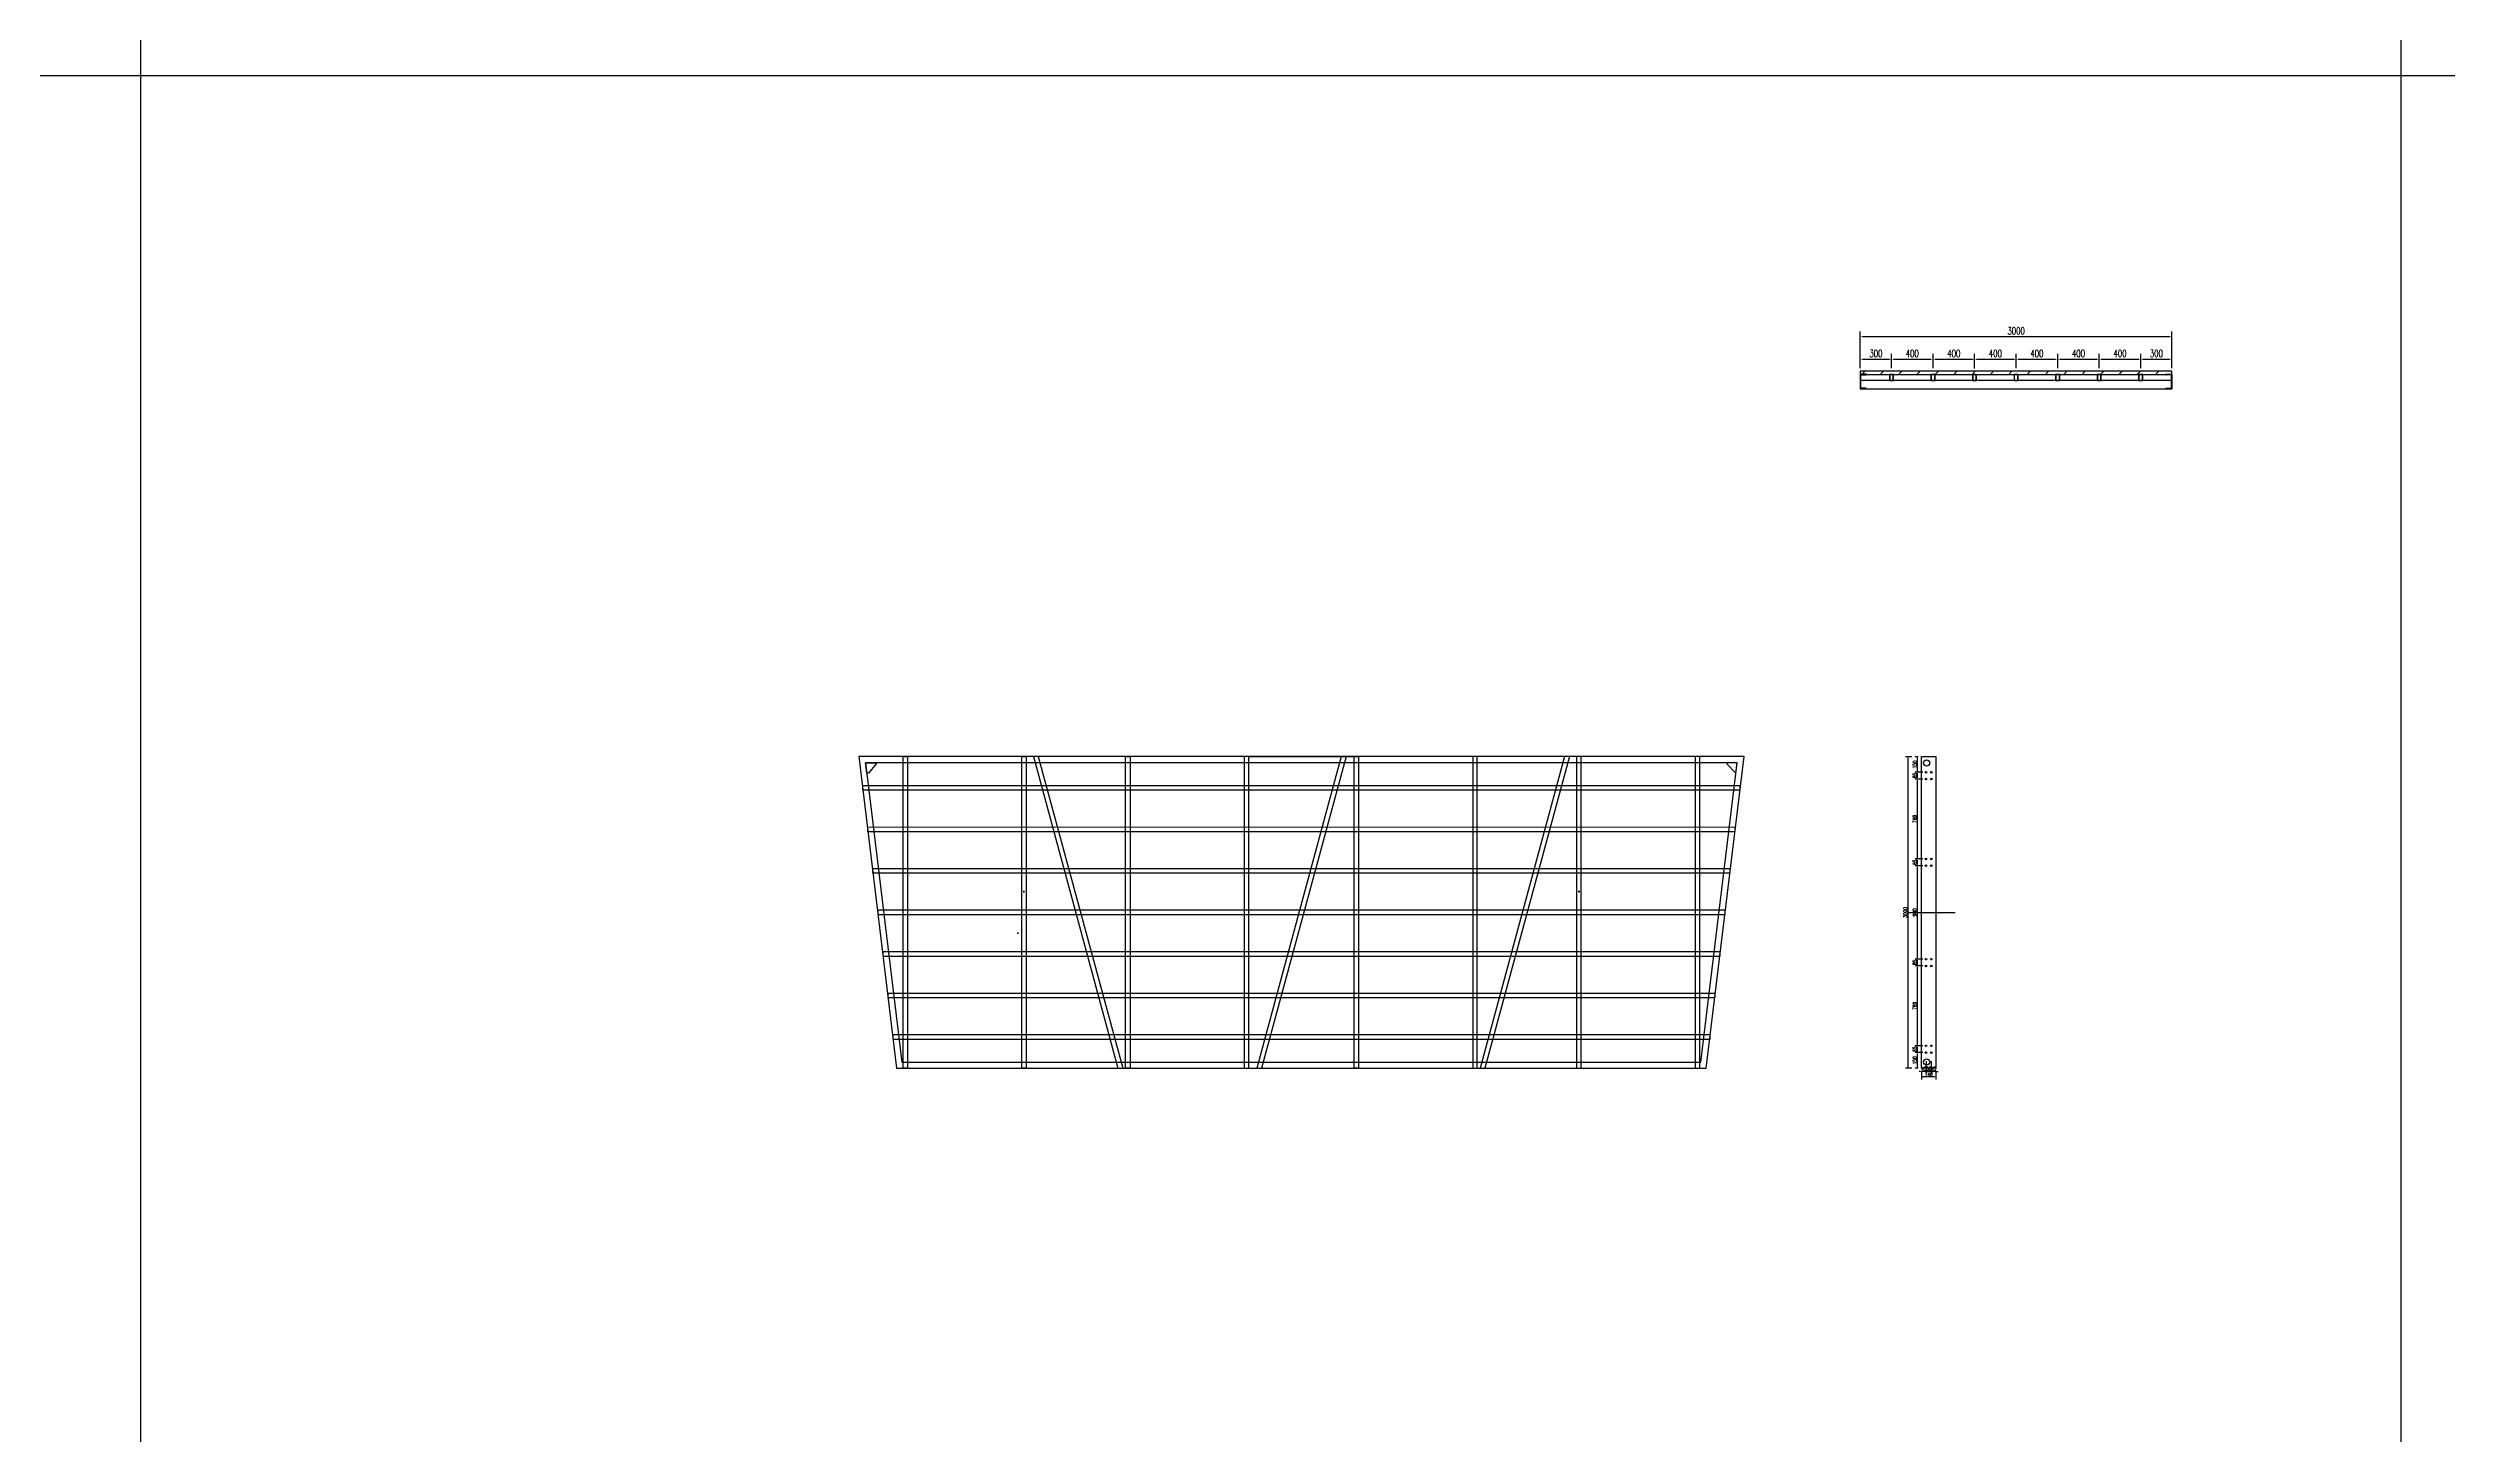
# Model space of a CAD drawing. Extents: x 10241 to 1500931, y -537358 to 142253.
# Drawn here: x 1327076 to 1350183, y 19480 to 32830 of the extents above; entities that cross this region are included whole.
import ezdxf

# ---------------------------------------------------------------- set-up
doc = ezdxf.new("R2010")
doc.units = 0
doc.header["$LTSCALE"] = 1000
doc.header["$MEASUREMENT"] = 0
for name, color, linetype in [('14#槽钢', 3, 'Continuous'), ('PUB_DIM', 3, 'Continuous'), ('W-STEEL_FRAME钢架', 3, 'Continuous'), ('W-STEEL_KEEL钢龙骨', 5, 'Continuous'), ('W-WOOD_FLOOR木地板', 30, 'Continuous'), ('钢架', 90, 'Continuous')]:
    doc.layers.add(name, color=color, linetype=linetype)
doc.styles.add('STANDARD_T3', font='simplex.shx', dxfattribs={"width": 0.7, "bigfont": 'gbcbig.shx'})
doc.dimstyles.new('W&&10', dxfattribs={"dimtxt": 35, "dimasz": 10, "dimexe": 25, "dimexo": 30, "dimgap": 10, "dimtad": 1, "dimdec": 0, "dimzin": 0, "dimdsep": 46, "dimtxsty": 'STANDARD_T3', "dimcen": 0.09, "dimclrd": 1, "dimclre": 1, "dimclrt": 7, "dimazin": 2, "dimtfac": 1, "dimtdec": 0, "dimtix": 1, "dimtmove": 2, "dimatfit": 3, "dimfxl": 100, "dimtolj": 1, "dimtzin": 0, "dimarcsym": 0})
doc.dimstyles.new('W&&20', dxfattribs={"dimtxt": 70, "dimasz": 20, "dimexe": 50, "dimexo": 60, "dimgap": 20, "dimtad": 1, "dimdec": 0, "dimzin": 0, "dimdsep": 46, "dimtxsty": 'STANDARD_T3', "dimcen": 0.09, "dimclrd": 1, "dimclre": 1, "dimclrt": 7, "dimazin": 2, "dimtfac": 1, "dimtdec": 0, "dimtix": 1, "dimtmove": 2, "dimatfit": 3, "dimfxl": 100, "dimtolj": 1, "dimtzin": 0, "dimarcsym": 0})

# ---------------------------------------------------------------- blocks, each defined once
blk = doc.blocks.new('*U400')
at = {"layer": '14#槽钢'}
blk.add_lwpolyline([(0, 29946), (0, -29946)], dxfattribs=at)
blk = doc.blocks.new('*U401')
at = {"layer": '14#槽钢', "color": 0, "linetype": 'ByBlock', "lineweight": -2, "transparency": 16777216}
for p in [(43523, 0), (65285, 0)]:
    blk.add_blockref('*U400', p, dxfattribs=at)
blk = doc.blocks.new('*D661')
at = {"layer": 'Defpoints', "color": 0, "transparency": 16777216}
for p in [(1345077, 23154), (1345158, 23154), (1345113, 23004)]:
    blk.add_point(p, dxfattribs=at)
at = {"layer": 'W-STEEL_FRAME钢架', "color": 1, "lineweight": -2, "transparency": 16777216}
for p, q in [((1345128, 23154), (1345052, 23154)), ((1345077, 23014), (1345077, 23144)), ((1345083, 23004), (1345052, 23004))]:
    blk.add_line(p, q, dxfattribs=at)
at = {"layer": 'W-STEEL_FRAME钢架', "color": 1, "transparency": 16777216}
for points in [[(1345075, 23144), (1345079, 23144), (1345077, 23154)], [(1345075, 23014), (1345079, 23014), (1345077, 23004)]]:
    blk.add_solid(points, dxfattribs=at)
at = {"layer": 'W-STEEL_FRAME钢架', "color": 7, "transparency": 16777216, "insert": (1345049, 23079), "char_height": 35, "attachment_point": 5, "rotation": 90, "style": 'STANDARD_T3'}
blk.add_mtext('\\A1;150', dxfattribs=at)
blk = doc.blocks.new('*D662')
at = {"layer": 'Defpoints', "color": 0, "transparency": 16777216}
for p in [(1345077, 23219), (1345158, 23219), (1345158, 23154)]:
    blk.add_point(p, dxfattribs=at)
at = {"layer": 'W-STEEL_FRAME钢架', "color": 1, "lineweight": -2, "transparency": 16777216}
for p, q in [((1345128, 23219), (1345052, 23219)), ((1345128, 23154), (1345052, 23154)), ((1345077, 23164), (1345077, 23209))]:
    blk.add_line(p, q, dxfattribs=at)
at = {"layer": 'W-STEEL_FRAME钢架', "color": 1, "transparency": 16777216}
for points in [[(1345075, 23209), (1345079, 23209), (1345077, 23219)], [(1345075, 23164), (1345079, 23164), (1345077, 23154)]]:
    blk.add_solid(points, dxfattribs=at)
at = {"layer": 'W-STEEL_FRAME钢架', "color": 7, "transparency": 16777216, "insert": (1345049, 23187), "char_height": 35, "attachment_point": 5, "rotation": 90, "style": 'STANDARD_T3'}
blk.add_mtext('\\A1;65', dxfattribs=at)
blk = doc.blocks.new('*D663')
at = {"layer": 'Defpoints', "color": 0, "transparency": 16777216}
for p in [(1345077, 23989), (1345158, 23989), (1345158, 23219)]:
    blk.add_point(p, dxfattribs=at)
at = {"layer": 'W-STEEL_FRAME钢架', "color": 1, "lineweight": -2, "transparency": 16777216}
for p, q in [((1345128, 23989), (1345052, 23989)), ((1345077, 23229), (1345077, 23979)), ((1345128, 23219), (1345052, 23219))]:
    blk.add_line(p, q, dxfattribs=at)
at = {"layer": 'W-STEEL_FRAME钢架', "color": 1, "transparency": 16777216}
for points in [[(1345075, 23979), (1345079, 23979), (1345077, 23989)], [(1345075, 23229), (1345079, 23229), (1345077, 23219)]]:
    blk.add_solid(points, dxfattribs=at)
at = {"layer": 'W-STEEL_FRAME钢架', "color": 7, "transparency": 16777216, "insert": (1345049, 23604), "char_height": 35, "attachment_point": 5, "rotation": 90, "style": 'STANDARD_T3'}
blk.add_mtext('\\A1;769', dxfattribs=at)
blk = doc.blocks.new('*D664')
at = {"layer": 'Defpoints', "color": 0, "transparency": 16777216}
for p in [(1345077, 24054), (1345158, 24054), (1345158, 23989)]:
    blk.add_point(p, dxfattribs=at)
at = {"layer": 'W-STEEL_FRAME钢架', "color": 1, "lineweight": -2, "transparency": 16777216}
for p, q in [((1345128, 24054), (1345052, 24054)), ((1345077, 23999), (1345077, 24044)), ((1345128, 23989), (1345052, 23989))]:
    blk.add_line(p, q, dxfattribs=at)
at = {"layer": 'W-STEEL_FRAME钢架', "color": 1, "transparency": 16777216}
for points in [[(1345075, 24044), (1345079, 24044), (1345077, 24054)], [(1345075, 23999), (1345079, 23999), (1345077, 23989)]]:
    blk.add_solid(points, dxfattribs=at)
at = {"layer": 'W-STEEL_FRAME钢架', "color": 7, "transparency": 16777216, "insert": (1345049, 24022), "char_height": 35, "attachment_point": 5, "rotation": 90, "style": 'STANDARD_T3'}
blk.add_mtext('\\A1;65', dxfattribs=at)
blk = doc.blocks.new('*D665')
at = {"layer": 'Defpoints', "color": 0, "transparency": 16777216}
for p in [(1345077, 24954), (1345158, 24954), (1345158, 24054)]:
    blk.add_point(p, dxfattribs=at)
at = {"layer": 'W-STEEL_FRAME钢架', "color": 1, "lineweight": -2, "transparency": 16777216}
for p, q in [((1345128, 24954), (1345052, 24954)), ((1345077, 24064), (1345077, 24944)), ((1345128, 24054), (1345052, 24054))]:
    blk.add_line(p, q, dxfattribs=at)
at = {"layer": 'W-STEEL_FRAME钢架', "color": 1, "transparency": 16777216}
for points in [[(1345075, 24944), (1345079, 24944), (1345077, 24954)], [(1345075, 24064), (1345079, 24064), (1345077, 24054)]]:
    blk.add_solid(points, dxfattribs=at)
at = {"layer": 'W-STEEL_FRAME钢架', "color": 7, "transparency": 16777216, "insert": (1345049, 24504), "char_height": 35, "attachment_point": 5, "rotation": 90, "style": 'STANDARD_T3'}
blk.add_mtext('\\A1;900', dxfattribs=at)
blk = doc.blocks.new('*D666')
at = {"layer": 'Defpoints', "color": 0, "transparency": 16777216}
for p in [(1345077, 25854), (1345158, 25854), (1345158, 25789)]:
    blk.add_point(p, dxfattribs=at)
at = {"layer": 'W-STEEL_FRAME钢架', "color": 1, "lineweight": -2, "transparency": 16777216}
for p, q in [((1345128, 25854), (1345052, 25854)), ((1345128, 25789), (1345052, 25789)), ((1345077, 25799), (1345077, 25844))]:
    blk.add_line(p, q, dxfattribs=at)
at = {"layer": 'W-STEEL_FRAME钢架', "color": 1, "transparency": 16777216}
for points in [[(1345075, 25844), (1345079, 25844), (1345077, 25854)], [(1345075, 25799), (1345079, 25799), (1345077, 25789)]]:
    blk.add_solid(points, dxfattribs=at)
at = {"layer": 'W-STEEL_FRAME钢架', "color": 7, "transparency": 16777216, "insert": (1345049, 25822), "char_height": 35, "attachment_point": 5, "rotation": 90, "style": 'STANDARD_T3'}
blk.add_mtext('\\A1;65', dxfattribs=at)
blk = doc.blocks.new('*D667')
at = {"layer": 'Defpoints', "color": 0, "transparency": 16777216}
for p in [(1345077, 26004), (1345113, 26004), (1345158, 25854)]:
    blk.add_point(p, dxfattribs=at)
at = {"layer": 'W-STEEL_FRAME钢架', "color": 1, "lineweight": -2, "transparency": 16777216}
for p, q in [((1345083, 26004), (1345052, 26004)), ((1345077, 25864), (1345077, 25994)), ((1345128, 25854), (1345052, 25854))]:
    blk.add_line(p, q, dxfattribs=at)
at = {"layer": 'W-STEEL_FRAME钢架', "color": 1, "transparency": 16777216}
for points in [[(1345075, 25994), (1345079, 25994), (1345077, 26004)], [(1345075, 25864), (1345079, 25864), (1345077, 25854)]]:
    blk.add_solid(points, dxfattribs=at)
at = {"layer": 'W-STEEL_FRAME钢架', "color": 7, "transparency": 16777216, "insert": (1345049, 25929), "char_height": 35, "attachment_point": 5, "rotation": 90, "style": 'STANDARD_T3'}
blk.add_mtext('\\A1;150', dxfattribs=at)
blk = doc.blocks.new('*D668')
at = {"layer": 'Defpoints', "color": 0, "transparency": 16777216}
for p in [(1345113, 23004), (1345113, 22919), (1345253, 23004)]:
    blk.add_point(p, dxfattribs=at)
at = {"layer": 'W-STEEL_FRAME钢架', "color": 1, "lineweight": -2, "transparency": 16777216}
for p, q in [((1345113, 22974), (1345113, 22894)), ((1345243, 22919), (1345123, 22919)), ((1345253, 22974), (1345253, 22894))]:
    blk.add_line(p, q, dxfattribs=at)
at = {"layer": 'W-STEEL_FRAME钢架', "color": 1, "transparency": 16777216}
for points in [[(1345123, 22920), (1345123, 22917), (1345113, 22919)], [(1345243, 22920), (1345243, 22917), (1345253, 22919)]]:
    blk.add_solid(points, dxfattribs=at)
at = {"layer": 'W-STEEL_FRAME钢架', "color": 7, "transparency": 16777216, "insert": (1345183, 22946), "char_height": 35, "attachment_point": 5, "style": 'STANDARD_T3'}
blk.add_mtext('\\A1;140', dxfattribs=at)
blk = doc.blocks.new('*D669')
at = {"layer": 'Defpoints', "color": 0, "transparency": 16777216}
for p in [(1345208, 23154), (1345208, 22971), (1345253, 23004)]:
    blk.add_point(p, dxfattribs=at)
at = {"layer": 'W-STEEL_FRAME钢架', "color": 1, "lineweight": -2, "transparency": 16777216}
for p, q in [((1345198, 22971), (1345188, 22971)), ((1345208, 23071), (1345208, 22946)), ((1345253, 22971), (1345208, 22971)), ((1345253, 22974), (1345253, 22946)), ((1345263, 22971), (1345273, 22971))]:
    blk.add_line(p, q, dxfattribs=at)
at = {"layer": 'W-STEEL_FRAME钢架', "color": 1, "transparency": 16777216}
for points in [[(1345198, 22973), (1345198, 22970), (1345208, 22971)], [(1345263, 22973), (1345263, 22970), (1345253, 22971)]]:
    blk.add_solid(points, dxfattribs=at)
at = {"layer": 'W-STEEL_FRAME钢架', "color": 7, "transparency": 16777216, "insert": (1345231, 22999), "char_height": 35, "attachment_point": 5, "style": 'STANDARD_T3'}
blk.add_mtext('\\A1;45', dxfattribs=at)
blk = doc.blocks.new('*D670')
at = {"layer": 'Defpoints', "color": 0, "transparency": 16777216}
for p in [(1345158, 23154), (1345208, 23154), (1345158, 22971)]:
    blk.add_point(p, dxfattribs=at)
at = {"layer": 'W-STEEL_FRAME钢架', "color": 1, "lineweight": -2, "transparency": 16777216}
for p, q in [((1345148, 22971), (1345138, 22971)), ((1345158, 23071), (1345158, 22946)), ((1345208, 22971), (1345158, 22971)), ((1345208, 23071), (1345208, 22946)), ((1345218, 22971), (1345228, 22971))]:
    blk.add_line(p, q, dxfattribs=at)
at = {"layer": 'W-STEEL_FRAME钢架', "color": 1, "transparency": 16777216}
for points in [[(1345148, 22973), (1345148, 22970), (1345158, 22971)], [(1345218, 22973), (1345218, 22970), (1345208, 22971)]]:
    blk.add_solid(points, dxfattribs=at)
at = {"layer": 'W-STEEL_FRAME钢架', "color": 7, "transparency": 16777216, "insert": (1345183, 22999), "char_height": 35, "attachment_point": 5, "style": 'STANDARD_T3'}
blk.add_mtext('\\A1;50', dxfattribs=at)
blk = doc.blocks.new('*D561')
at = {"layer": 'Defpoints', "color": 0, "transparency": 16777216}
for p in [(1345158, 23154), (1345113, 23004), (1345113, 22971)]:
    blk.add_point(p, dxfattribs=at)
at = {"layer": 'W-STEEL_FRAME钢架', "color": 1, "lineweight": -2, "transparency": 16777216}
for p, q in [((1345103, 22971), (1345093, 22971)), ((1345113, 22974), (1345113, 22946)), ((1345158, 22971), (1345113, 22971)), ((1345158, 23071), (1345158, 22946)), ((1345168, 22971), (1345178, 22971))]:
    blk.add_line(p, q, dxfattribs=at)
at = {"layer": 'W-STEEL_FRAME钢架', "color": 1, "transparency": 16777216}
for points in [[(1345103, 22973), (1345103, 22970), (1345113, 22971)], [(1345168, 22973), (1345168, 22970), (1345158, 22971)]]:
    blk.add_solid(points, dxfattribs=at)
at = {"layer": 'W-STEEL_FRAME钢架', "color": 7, "transparency": 16777216, "insert": (1345136, 22999), "char_height": 35, "attachment_point": 5, "style": 'STANDARD_T3'}
blk.add_mtext('\\A1;45', dxfattribs=at)
blk = doc.blocks.new('*D562')
at = {"layer": 'Defpoints', "color": 0, "transparency": 16777216}
for p in [(1344984, 26004), (1345052, 26004), (1345052, 23004)]:
    blk.add_point(p, dxfattribs=at)
at = {"layer": 'W-STEEL_FRAME钢架', "color": 1, "lineweight": -2, "transparency": 16777216}
for p, q in [((1345022, 26004), (1344959, 26004)), ((1344984, 23014), (1344984, 25994)), ((1345022, 23004), (1344959, 23004))]:
    blk.add_line(p, q, dxfattribs=at)
at = {"layer": 'W-STEEL_FRAME钢架', "color": 1, "transparency": 16777216}
for points in [[(1344982, 25994), (1344986, 25994), (1344984, 26004)], [(1344982, 23014), (1344986, 23014), (1344984, 23004)]]:
    blk.add_solid(points, dxfattribs=at)
at = {"layer": 'W-STEEL_FRAME钢架', "color": 7, "transparency": 16777216, "insert": (1344957, 24504), "char_height": 35, "attachment_point": 5, "rotation": 90, "style": 'STANDARD_T3'}
blk.add_mtext('\\A1;3000', dxfattribs=at)
blk = doc.blocks.new('*D671')
at = {"layer": 'Defpoints', "color": 0, "transparency": 16777216}
for p in [(1345077, 25019), (1345158, 25019), (1345158, 24954)]:
    blk.add_point(p, dxfattribs=at)
at = {"layer": 'W-STEEL_FRAME钢架', "color": 1, "lineweight": -2, "transparency": 16777216}
for p, q in [((1345128, 25019), (1345052, 25019)), ((1345077, 24964), (1345077, 25009)), ((1345128, 24954), (1345052, 24954))]:
    blk.add_line(p, q, dxfattribs=at)
at = {"layer": 'W-STEEL_FRAME钢架', "color": 1, "transparency": 16777216}
for points in [[(1345075, 25009), (1345079, 25009), (1345077, 25019)], [(1345075, 24964), (1345079, 24964), (1345077, 24954)]]:
    blk.add_solid(points, dxfattribs=at)
at = {"layer": 'W-STEEL_FRAME钢架', "color": 7, "transparency": 16777216, "insert": (1345049, 24987), "char_height": 35, "attachment_point": 5, "rotation": 90, "style": 'STANDARD_T3'}
blk.add_mtext('\\A1;65', dxfattribs=at)
blk = doc.blocks.new('*D672')
at = {"layer": 'Defpoints', "color": 0, "transparency": 16777216}
for p in [(1345077, 25789), (1345113, 25789), (1345158, 25019)]:
    blk.add_point(p, dxfattribs=at)
at = {"layer": 'W-STEEL_FRAME钢架', "color": 1, "lineweight": -2, "transparency": 16777216}
for p, q in [((1345083, 25789), (1345052, 25789)), ((1345077, 25029), (1345077, 25779)), ((1345128, 25019), (1345052, 25019))]:
    blk.add_line(p, q, dxfattribs=at)
at = {"layer": 'W-STEEL_FRAME钢架', "color": 1, "transparency": 16777216}
for points in [[(1345075, 25779), (1345079, 25779), (1345077, 25789)], [(1345075, 25029), (1345079, 25029), (1345077, 25019)]]:
    blk.add_solid(points, dxfattribs=at)
at = {"layer": 'W-STEEL_FRAME钢架', "color": 7, "transparency": 16777216, "insert": (1345049, 25404), "char_height": 35, "attachment_point": 5, "rotation": 90, "style": 'STANDARD_T3'}
blk.add_mtext('\\A1;769', dxfattribs=at)
blk = doc.blocks.new('14a槽钢')
at = {"layer": '钢架'}
h = blk.add_hatch(dxfattribs=at)
h.set_pattern_fill('STEEL', color=4, scale=10)
h.set_pattern_definition([(50.389312, (-1352470.2, 1293523.579), (-9.2899201, 11.2253202), []), (50.389312, (-1352470.2, 1293531.516), (-9.2899201, 11.2253202), [])])
edge = h.paths.add_edge_path()
edge.add_ellipse((-1332250, 1115678), major_axis=(-3.26, 5.03), ratio=0.900468, start_angle=55.3931, end_angle=130.6069)
edge.add_line((-1332252, 1115673), (-1332208, 1115673))
edge.add_ellipse((-1332208, 1115667), major_axis=(0, 6), ratio=0.827586, start_angle=270, end_angle=360, ccw=False)
edge.add_line((-1332203, 1115667), (-1332203, 1115551))
edge.add_ellipse((-1332208, 1115551), major_axis=(0, 6), ratio=0.827586, start_angle=180, end_angle=270, ccw=False)
edge.add_line((-1332208, 1115545), (-1332251, 1115545))
edge.add_ellipse((-1332250, 1115540), major_axis=(3.82, 3.82), ratio=1, start_angle=49.2445, end_angle=141.5341)
edge.add_line((-1332256, 1115539), (-1332198, 1115539))
edge.add_line((-1332198, 1115539), (-1332198, 1115679))
edge.add_line((-1332198, 1115679), (-1332256, 1115679))
for p, q in [((-1332256, 1115679, 0), (-1332198, 1115679, 0)), ((-1332208, 1115673, 0), (-1332251, 1115673, 0)), ((-1332246, 1115679, 0), (-1332246, 1115679, 0)), ((-1332203, 1115551, 0), (-1332203, 1115667, 0)), ((-1332198, 1115679, 0), (-1332198, 1115539, 0)), ((-1332198, 1115539, 0), (-1332256, 1115539, 0)), ((-1332251, 1115545, 0), (-1332208, 1115545, 0)), ((-1332246, 1115539, 0), (-1332246, 1115539, 0))]:
    blk.add_line(p, q, dxfattribs=at)
for centre, start_param, end_param in [((-1332251, 1115679, 0), 1.570796, 3.141593), ((-1332208, 1115667, 0), 4.712389, 6.283185), ((-1332208, 1115667, 0), 4.712389, 6.283185), ((-1332251, 1115539, 0), 0, 1.570796), ((-1332208, 1115551, 0), 3.141593, 4.712389)]:
    blk.add_ellipse(centre, major_axis=(0, 6), ratio=0.827586, start_param=start_param, end_param=end_param, dxfattribs=at)
blk = doc.blocks.new('*D449')
at = {"color": 1, "lineweight": -2, "transparency": 16777216}
for p, q in [((1344525, 29776), (1344525, 30100)), ((1344545, 30050), (1347504, 30050)), ((1347524, 29776), (1347524, 30100))]:
    blk.add_line(p, q, dxfattribs=at)
at = {"color": 1, "transparency": 16777216}
for points in [[(1344545, 30054), (1344545, 30047), (1344525, 30050)], [(1347504, 30054), (1347504, 30047), (1347524, 30050)]]:
    blk.add_solid(points, dxfattribs=at)
at = {"layer": 'Defpoints', "color": 0, "transparency": 16777216}
for p in [(1347524, 30050), (1344525, 29716), (1347524, 29716)]:
    blk.add_point(p, dxfattribs=at)
at = {"color": 7, "transparency": 16777216, "insert": (1346025, 30105), "char_height": 70, "attachment_point": 5, "style": 'STANDARD_T3'}
blk.add_mtext('\\A1;3000', dxfattribs=at)
blk = doc.blocks.new('ganglonggu')
at = {"layer": 'W-STEEL_KEEL钢龙骨'}
for points in [[(-1338169, 1115605), (-1338129, 1115605), (-1338129, 1115665), (-1338169, 1115665)], [(-1338166, 1115608), (-1338132, 1115608), (-1338132, 1115662), (-1338166, 1115662)]]:
    blk.add_lwpolyline(points, close=True, dxfattribs=at)
blk = doc.blocks.new('*U390')
blk.add_blockref('ganglonggu', (1338149, -1115635))
blk = doc.blocks.new('*U391')
at = {"layer": 'W-STEEL_KEEL钢龙骨', "color": 0, "linetype": 'ByBlock', "lineweight": -2}
for p in [(0, 0), (400, 0), (800, 0), (1200, 0), (1600, 0), (2000, 0)]:
    blk.add_blockref('*U390', p, dxfattribs=at)
at = {"layer": 'W-STEEL_KEEL钢龙骨', "color": 0, "linetype": 'ByBlock', "lineweight": -2, "transparency": 16777216}
blk.add_blockref('*U390', (2400, 0), dxfattribs=at)
blk = doc.blocks.new('*D450')
at = {"layer": 'Defpoints', "color": 0, "transparency": 16777216}
for p in [(1344825, 29833), (1344525, 29686), (1344825, 29686)]:
    blk.add_point(p, dxfattribs=at)
at = {"layer": 'PUB_DIM', "color": 1, "lineweight": -2, "transparency": 16777216}
for p, q in [((1344525, 29746), (1344525, 29883)), ((1344545, 29833), (1344805, 29833)), ((1344825, 29746), (1344825, 29883))]:
    blk.add_line(p, q, dxfattribs=at)
at = {"layer": 'PUB_DIM', "color": 1, "transparency": 16777216}
for points in [[(1344545, 29836), (1344545, 29829), (1344525, 29833)], [(1344805, 29836), (1344805, 29829), (1344825, 29833)]]:
    blk.add_solid(points, dxfattribs=at)
at = {"layer": 'PUB_DIM', "color": 7, "transparency": 16777216, "insert": (1344675, 29888), "char_height": 70, "attachment_point": 5, "style": 'STANDARD_T3'}
blk.add_mtext('\\A1;300', dxfattribs=at)
blk = doc.blocks.new('*D451')
at = {"layer": 'Defpoints', "color": 0, "transparency": 16777216}
for p in [(1345225, 29833), (1344825, 29686), (1345225, 29686)]:
    blk.add_point(p, dxfattribs=at)
at = {"layer": 'PUB_DIM', "color": 1, "lineweight": -2, "transparency": 16777216}
for p, q in [((1344825, 29746), (1344825, 29883)), ((1344845, 29833), (1345205, 29833)), ((1345225, 29746), (1345225, 29883))]:
    blk.add_line(p, q, dxfattribs=at)
at = {"layer": 'PUB_DIM', "color": 1, "transparency": 16777216}
for points in [[(1344845, 29836), (1344845, 29829), (1344825, 29833)], [(1345205, 29836), (1345205, 29829), (1345225, 29833)]]:
    blk.add_solid(points, dxfattribs=at)
at = {"layer": 'PUB_DIM', "color": 7, "transparency": 16777216, "insert": (1345025, 29888), "char_height": 70, "attachment_point": 5, "style": 'STANDARD_T3'}
blk.add_mtext('\\A1;400', dxfattribs=at)
blk = doc.blocks.new('*D452')
at = {"layer": 'Defpoints', "color": 0, "transparency": 16777216}
for p in [(1345625, 29833), (1345225, 29686), (1345625, 29683)]:
    blk.add_point(p, dxfattribs=at)
at = {"layer": 'PUB_DIM', "color": 1, "lineweight": -2, "transparency": 16777216}
for p, q in [((1345225, 29746), (1345225, 29883)), ((1345245, 29833), (1345605, 29833)), ((1345625, 29743), (1345625, 29883))]:
    blk.add_line(p, q, dxfattribs=at)
at = {"layer": 'PUB_DIM', "color": 1, "transparency": 16777216}
for points in [[(1345245, 29836), (1345245, 29829), (1345225, 29833)], [(1345605, 29836), (1345605, 29829), (1345625, 29833)]]:
    blk.add_solid(points, dxfattribs=at)
at = {"layer": 'PUB_DIM', "color": 7, "transparency": 16777216, "insert": (1345425, 29888), "char_height": 70, "attachment_point": 5, "style": 'STANDARD_T3'}
blk.add_mtext('\\A1;400', dxfattribs=at)
blk = doc.blocks.new('*D453')
at = {"layer": 'Defpoints', "color": 0, "transparency": 16777216}
for p in [(1346025, 29833), (1345625, 29683), (1346025, 29686)]:
    blk.add_point(p, dxfattribs=at)
at = {"layer": 'PUB_DIM', "color": 1, "lineweight": -2, "transparency": 16777216}
for p, q in [((1345625, 29743), (1345625, 29883)), ((1345645, 29833), (1346005, 29833)), ((1346025, 29746), (1346025, 29883))]:
    blk.add_line(p, q, dxfattribs=at)
at = {"layer": 'PUB_DIM', "color": 1, "transparency": 16777216}
for points in [[(1345645, 29836), (1345645, 29829), (1345625, 29833)], [(1346005, 29836), (1346005, 29829), (1346025, 29833)]]:
    blk.add_solid(points, dxfattribs=at)
at = {"layer": 'PUB_DIM', "color": 7, "transparency": 16777216, "insert": (1345825, 29888), "char_height": 70, "attachment_point": 5, "style": 'STANDARD_T3'}
blk.add_mtext('\\A1;400', dxfattribs=at)
blk = doc.blocks.new('*D454')
at = {"layer": 'Defpoints', "color": 0, "transparency": 16777216}
for p in [(1346425, 29833), (1346025, 29686), (1346425, 29686)]:
    blk.add_point(p, dxfattribs=at)
at = {"layer": 'PUB_DIM', "color": 1, "lineweight": -2, "transparency": 16777216}
for p, q in [((1346025, 29746), (1346025, 29883)), ((1346045, 29833), (1346405, 29833)), ((1346425, 29746), (1346425, 29883))]:
    blk.add_line(p, q, dxfattribs=at)
at = {"layer": 'PUB_DIM', "color": 1, "transparency": 16777216}
for points in [[(1346045, 29836), (1346045, 29829), (1346025, 29833)], [(1346405, 29836), (1346405, 29829), (1346425, 29833)]]:
    blk.add_solid(points, dxfattribs=at)
at = {"layer": 'PUB_DIM', "color": 7, "transparency": 16777216, "insert": (1346225, 29888), "char_height": 70, "attachment_point": 5, "style": 'STANDARD_T3'}
blk.add_mtext('\\A1;400', dxfattribs=at)
blk = doc.blocks.new('*D455')
at = {"layer": 'Defpoints', "color": 0, "transparency": 16777216}
for p in [(1346825, 29833), (1346425, 29686), (1346825, 29686)]:
    blk.add_point(p, dxfattribs=at)
at = {"layer": 'PUB_DIM', "color": 1, "lineweight": -2, "transparency": 16777216}
for p, q in [((1346425, 29746), (1346425, 29883)), ((1346445, 29833), (1346805, 29833)), ((1346825, 29746), (1346825, 29883))]:
    blk.add_line(p, q, dxfattribs=at)
at = {"layer": 'PUB_DIM', "color": 1, "transparency": 16777216}
for points in [[(1346445, 29836), (1346445, 29829), (1346425, 29833)], [(1346805, 29836), (1346805, 29829), (1346825, 29833)]]:
    blk.add_solid(points, dxfattribs=at)
at = {"layer": 'PUB_DIM', "color": 7, "transparency": 16777216, "insert": (1346625, 29888), "char_height": 70, "attachment_point": 5, "style": 'STANDARD_T3'}
blk.add_mtext('\\A1;400', dxfattribs=at)
blk = doc.blocks.new('*D456')
at = {"layer": 'Defpoints', "color": 0, "transparency": 16777216}
for p in [(1347225, 29833), (1346825, 29686), (1347225, 29686)]:
    blk.add_point(p, dxfattribs=at)
at = {"layer": 'PUB_DIM', "color": 1, "lineweight": -2, "transparency": 16777216}
for p, q in [((1346825, 29746), (1346825, 29883)), ((1346845, 29833), (1347205, 29833)), ((1347225, 29746), (1347225, 29883))]:
    blk.add_line(p, q, dxfattribs=at)
at = {"layer": 'PUB_DIM', "color": 1, "transparency": 16777216}
for points in [[(1346845, 29836), (1346845, 29829), (1346825, 29833)], [(1347205, 29836), (1347205, 29829), (1347225, 29833)]]:
    blk.add_solid(points, dxfattribs=at)
at = {"layer": 'PUB_DIM', "color": 7, "transparency": 16777216, "insert": (1347025, 29888), "char_height": 70, "attachment_point": 5, "style": 'STANDARD_T3'}
blk.add_mtext('\\A1;400', dxfattribs=at)
blk = doc.blocks.new('*D457')
at = {"layer": 'Defpoints', "color": 0, "transparency": 16777216}
for p in [(1347525, 29833), (1347225, 29686), (1347525, 29686)]:
    blk.add_point(p, dxfattribs=at)
at = {"layer": 'PUB_DIM', "color": 1, "lineweight": -2, "transparency": 16777216}
for p, q in [((1347225, 29746), (1347225, 29883)), ((1347245, 29833), (1347505, 29833)), ((1347525, 29746), (1347525, 29883))]:
    blk.add_line(p, q, dxfattribs=at)
at = {"layer": 'PUB_DIM', "color": 1, "transparency": 16777216}
for points in [[(1347245, 29836), (1347245, 29829), (1347225, 29833)], [(1347505, 29836), (1347505, 29829), (1347525, 29833)]]:
    blk.add_solid(points, dxfattribs=at)
at = {"layer": 'PUB_DIM', "color": 7, "transparency": 16777216, "insert": (1347375, 29888), "char_height": 70, "attachment_point": 5, "style": 'STANDARD_T3'}
blk.add_mtext('\\A1;300', dxfattribs=at)

msp = doc.modelspace()

# ---------------------------------------------------------------- hatches: boundary and pattern name
at = {"layer": 'W-WOOD_FLOOR木地板'}
h = msp.add_hatch(dxfattribs=at)
h.set_pattern_fill('木板', color=256, scale=100)
h.set_pattern_definition([(0, (2890881.16, -1105144.35), (0, 125), []), (45, (2890881.16, -1105144.35), (-88.388348, 88.388348), [])])
h.paths.add_polyline_path([(1347524.7, 29716.5), (1344524.7, 29716.5), (1344524.7, 29686.5), (1347524.7, 29686.5)])

# ---------------------------------------------------------------- linework, layer by layer
at = {"layer": '14#槽钢'}
for points in [[(1284443.8, 32566), (1371490.4, 32566)], [(1338636.9, 26004.3), (1339650.9, 26004.3)]]:
    msp.add_lwpolyline(points, dxfattribs=at)
for points in [[(1343405.2, 26004.3), (1334882.7, 26004.3), (1335246.1, 23004.2), (1343041.8, 23004.2)], [(1343339.7, 25946.3), (1334948.2, 25946.3), (1335297.5, 23062.2), (1342990.4, 23062.2)]]:
    msp.add_lwpolyline(points, close=True, dxfattribs=at)
at = {"layer": 'PUB_DIM'}
for p, q in [((1336464.5, 24704.2), (1336478.5, 24704.2)), ((1336471.5, 24711.2), (1336471.5, 24697.2)), ((1341823.4, 24704.2), (1341809.4, 24704.2)), ((1341816.4, 24711.2), (1341816.4, 24697.2)), ((1336406.9, 24304.3), (1336420.9, 24304.3)), ((1336413.9, 24311.3), (1336413.9, 24297.3))]:
    msp.add_line(p, q, dxfattribs=at)
at = {"layer": 'W-STEEL_FRAME钢架'}
for p, q in [((1336563.7, 26004.3), (1337377.7, 23004.3)), ((1336610.2, 26004.3), (1337424.2, 23004.3)), ((1339527.7, 26004.3), (1338713.7, 23004.3)), ((1339574.2, 26004.3), (1338760.2, 23004.3)), ((1341677.7, 26004.3), (1340863.7, 23004.3)), ((1341724.2, 26004.3), (1340910.2, 23004.3)), ((1344984.1, 24504.2), (1345436.6, 24504.2))]:
    msp.add_line(p, q, dxfattribs=at)
for points in [[(1344524.7, 29546.5), (1347524.7, 29546.5), (1347524.7, 29626.5), (1344524.7, 29626.5)], [(1335308.5, 26004.2), (1335351.5, 26004.2), (1335351.5, 23004.2), (1335308.5, 23004.2)], [(1336451.5, 26004.2), (1336494.5, 26004.2), (1336494.5, 23004.2), (1336451.5, 23004.2)], [(1337450.9, 26004.3), (1337493.9, 26004.3), (1337493.9, 23004.3), (1337450.9, 23004.3)], [(1338636.9, 26004.3), (1338593.9, 26004.3), (1338593.9, 23004.3), (1338636.9, 23004.3)], [(1339650.9, 26004.3), (1339693.9, 26004.3), (1339693.9, 23004.3), (1339650.9, 23004.3)], [(1340836.9, 26004.3), (1340793.9, 26004.3), (1340793.9, 23004.3), (1340836.9, 23004.3)], [(1341836.4, 26004.2), (1341793.4, 26004.2), (1341793.4, 23004.2), (1341836.4, 23004.2)], [(1342979.4, 26004.2), (1342936.4, 26004.2), (1342936.4, 23004.2), (1342979.4, 23004.2)], [(1345113.3, 23004.2), (1345113.3, 26004.2), (1345253.3, 26004.2), (1345253.3, 23004.2)]]:
    msp.add_lwpolyline(points, close=True, dxfattribs=at)
at = {"layer": 'W-STEEL_FRAME钢架', "color": 1}
for points in [[(1334975.9, 25846.3), (1334960.3, 25846.3), (1334948.2, 25946.3), (1335048.2, 25946.3), (1335048.2, 25936.3)], [(1343325.5, 25846.3), (1343327.6, 25846.3), (1343339.7, 25946.3), (1343240.4, 25946.3), (1343240.4, 25936.3)]]:
    msp.add_lwpolyline(points, close=True, dxfattribs=at)
at = {"layer": 'W-STEEL_FRAME钢架'}
for centre in [(1345163.3, 25944.2), (1345163.3, 23064.2)]:
    msp.add_circle(centre, 30, dxfattribs=at)
at = {"layer": 'W-STEEL_FRAME钢架', "color": 1}
for centre in [(1345158.3, 25854.2), (1345158.3, 25788.8), (1345208.3, 25854.2), (1345208.3, 25788.8), (1345158.3, 25019.5), (1345158.3, 24954.2), (1345208.3, 25019.5), (1345208.3, 24954.2), (1345158.3, 24054.2), (1345208.3, 24054.2), (1345158.3, 23988.8), (1345208.3, 23988.8), (1345158.3, 23219.5), (1345158.3, 23154.2), (1345208.3, 23219.5), (1345208.3, 23154.2)]:
    msp.add_circle(centre, 7.5, dxfattribs=at)
at = {"layer": 'W-STEEL_KEEL钢龙骨'}
for points in [[(1334919.2, 25683.5), (1343368.8, 25683.7), (1343368.8, 25723.7), (1334919.2, 25723.5)], [(1334967.6, 25283.3), (1343320.4, 25284.3), (1343320.4, 25324.3), (1334967.6, 25323.3)], [(1335015.9, 24884.4), (1343271.9, 24884.2), (1343271.9, 24924.2), (1335015.9, 24924.4)], [(1335064.4, 24484.2), (1343223.5, 24484.1), (1343223.5, 24524.1), (1335064.4, 24524.2)], [(1335112.9, 24084), (1343175, 24084), (1343175, 24124), (1335112.9, 24124)], [(1335161.4, 23683.7), (1343126.4, 23683), (1343126.4, 23723), (1335161.4, 23723.7)], [(1335209.8, 23284), (1343078.1, 23284.2), (1343078.1, 23324.2), (1335209.8, 23324)]]:
    msp.add_lwpolyline(points, close=True, dxfattribs=at)
at = {"layer": 'W-WOOD_FLOOR木地板'}
msp.add_lwpolyline([(1344524.7, 29686.5), (1347524.7, 29686.5), (1347524.7, 29716.5), (1344524.7, 29716.5)], close=True, dxfattribs=at)

# ---------------------------------------------------------------- block references
at = {"layer": '14#槽钢'}
msp.add_blockref('*U401', (1284443.8, 32566), dxfattribs=at)
at = {"layer": 'W-STEEL_FRAME钢架', "xscale": -1}
msp.add_blockref('14a槽钢', (12326.9, -1085992.4, 0), dxfattribs=at)
at = {"layer": 'W-STEEL_FRAME钢架'}
msp.add_blockref('14a槽钢', (2679722.4, -1085992.4, 0), dxfattribs=at)
at = {"layer": 'W-STEEL_KEEL钢龙骨'}
msp.add_blockref('*U391', (1344824.7, 29656.5), dxfattribs=at)

# ---------------------------------------------------------------- dimensions: what is measured, and where the dimension line sits
dim = msp.add_linear_dim(base=(1347524.5, 30050.2), p1=(1344524.7, 29716.5), p2=(1347524.5, 29716.5), dimstyle='W&&20')
dim.commit()
dim.dimension.update_dxf_attribs({"geometry": '*D449', "text_midpoint": (1346024.6, 30105.2)})
at = {"layer": 'PUB_DIM'}
for base, p1, p2, picture, middle in [((1344824.7, 29832.8), (1344524.7, 29686.5), (1344824.7, 29686.5), '*D450', (1344674.7, 29887.8)), ((1345224.7, 29832.8), (1344824.7, 29686.5), (1345224.7, 29686.5), '*D451', (1345024.7, 29887.8)), ((1345624.7, 29832.8), (1345224.7, 29686.5), (1345624.7, 29683.5), '*D452', (1345424.7, 29887.8)), ((1346024.7, 29832.8), (1345624.7, 29683.5), (1346024.7, 29686.5), '*D453', (1345824.7, 29887.8)), ((1346424.7, 29832.8), (1346024.7, 29686.5), (1346424.7, 29686.5), '*D454', (1346224.7, 29887.8)), ((1346824.7, 29832.8), (1346424.7, 29686.5), (1346824.7, 29686.5), '*D455', (1346624.7, 29887.8)), ((1347224.7, 29832.8), (1346824.7, 29686.5), (1347224.7, 29686.5), '*D456', (1347024.7, 29887.8)), ((1347524.7, 29832.8), (1347224.7, 29686.5), (1347524.7, 29686.5), '*D457', (1347374.7, 29887.8))]:
    dim = msp.add_linear_dim(base=base, p1=p1, p2=p2, dimstyle='W&&20', dxfattribs=at)
    dim.commit()
    dim.dimension.update_dxf_attribs({"geometry": picture, "text_midpoint": middle})
at = {"layer": 'W-STEEL_FRAME钢架'}
for base, p1, p2, angle, picture, middle in [((1344984.1, 26004.2), (1345051.9, 23004.2), (1345051.9, 26004.2), 90, '*D562', (1344956.6, 24504.2)), ((1345076.9, 26004.2), (1345158.3, 25854.2), (1345113.3, 26004.2), 90, '*D667', (1345049.4, 25929.2)), ((1345076.9, 25854.2), (1345158.3, 25788.8), (1345158.3, 25854.2), 90, '*D666', (1345049.4, 25821.5)), ((1345076.9, 25788.8), (1345158.3, 25019.5), (1345113.3, 25788.8), 90, '*D672', (1345049.4, 25404.2)), ((1345076.9, 25019.5), (1345158.3, 24954.2), (1345158.3, 25019.5), 90, '*D671', (1345049.4, 24986.8)), ((1345076.9, 24954.2), (1345158.3, 24054.2), (1345158.3, 24954.2), 90, '*D665', (1345049.4, 24504.2)), ((1345076.9, 24054.2), (1345158.3, 23988.8), (1345158.3, 24054.2), 90, '*D664', (1345049.4, 24021.5)), ((1345076.9, 23988.8), (1345158.3, 23219.5), (1345158.3, 23988.8), 90, '*D663', (1345049.4, 23604.2)), ((1345076.9, 23219.5), (1345158.3, 23154.2), (1345158.3, 23219.5), 90, '*D662', (1345049.4, 23186.8)), ((1345076.9, 23154.2), (1345113.3, 23004.2), (1345158.3, 23154.2), 90, '*D661', (1345049.4, 23079.2)), ((1345113.3, 22918.6), (1345253.3, 23004.2), (1345113.3, 23004.2), 180, '*D668', (1345183.3, 22946.1))]:
    dim = msp.add_linear_dim(base=base, p1=p1, p2=p2, angle=angle, dimstyle='W&&10', dxfattribs=at)
    dim.commit()
    dim.dimension.update_dxf_attribs({"geometry": picture, "text_midpoint": middle})
for base, p1, p2, picture, middle in [((1345113.3, 22971.4), (1345158.3, 23154.2), (1345113.3, 23004.2), '*D561', (1345135.8, 22998.9)), ((1345158.3, 22971.4), (1345208.3, 23154.2), (1345158.3, 23154.2), '*D670', (1345183.3, 22998.9)), ((1345208.3, 22971.4), (1345253.3, 23004.2), (1345208.3, 23154.2), '*D669', (1345230.8, 22998.9))]:
    dim = msp.add_linear_dim(base=base, p1=p1, p2=p2, angle=180, dimstyle='W&&10', override={"dimfxlon": 1}, dxfattribs=at)
    dim.commit()
    dim.dimension.update_dxf_attribs({"geometry": picture, "text_midpoint": middle})

doc.saveas('drawing.dxf')
